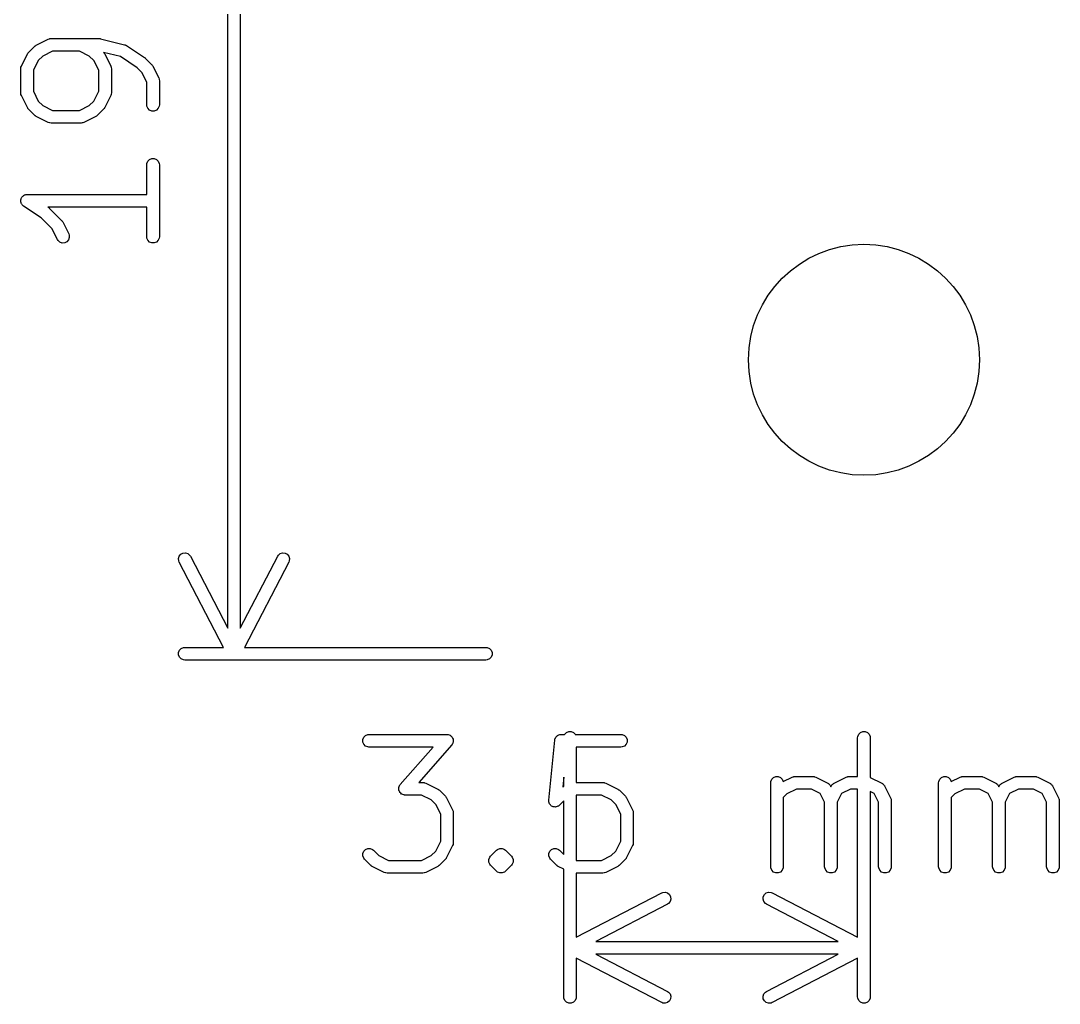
# Model space of a CAD drawing. Header units: inches. Extents: x 1.65 to 4.85, y -4.53 to -1.63.
# Drawn here: x 1.652 to 2.1388, y -4.4355 to -3.9749 of the extents above; entities that cross this region are included whole.
import ezdxf

# ---------------------------------------------------------------- set-up
doc = ezdxf.new("R2010")
doc.units = ezdxf.units.IN
doc.header["$MEASUREMENT"] = 0
doc.layers.add('BLACK', color=250, linetype='CONTINUOUS')

msp = doc.modelspace()

# ---------------------------------------------------------------- linework, layer by layer
at = {"layer": 'BLACK', "linetype": 'CONTINUOUS'}
for p, q in [((1.74902, -4.25959), (1.74902, -3.516)), ((1.75492, -3.516), (1.75492, -4.25959)), ((1.65887, -3.98664), (1.65895, -3.98658)), ((1.65895, -3.98658), (1.65902, -3.98655)), ((1.65902, -3.98655), (1.65927, -3.98639)), ((1.65927, -3.98639), (1.66489, -3.98358)), ((1.66489, -3.98358), (1.66543, -3.98337)), ((1.66543, -3.98337), (1.66554, -3.98336)), ((1.66554, -3.98336), (1.66564, -3.98332)), ((1.66564, -3.98332), (1.66621, -3.98327)), ((1.66621, -3.98327), (1.68871, -3.98327)), ((1.68871, -3.98327), (1.68881, -3.98328)), ((1.68881, -3.98328), (1.68885, -3.98327)), ((1.68885, -3.98327), (1.68907, -3.9833)), ((1.68907, -3.9833), (1.68929, -3.98332)), ((1.68929, -3.98332), (1.68933, -3.98334)), ((1.68933, -3.98334), (1.68943, -3.98336)), ((1.68943, -3.98336), (1.70068, -3.98617)), ((1.70068, -3.98617), (1.70102, -3.98629)), ((1.70102, -3.98629), (1.70109, -3.9863)), ((1.70109, -3.9863), (1.70115, -3.98634)), ((1.70115, -3.98634), (1.70122, -3.98636)), ((1.70122, -3.98636), (1.70128, -3.98641)), ((1.70128, -3.98641), (1.7016, -3.98658)), ((1.7016, -3.98658), (1.71003, -3.9922)), ((1.65232, -3.99615), (1.65514, -3.99052)), ((1.65514, -3.99052), (1.65529, -3.99028)), ((1.65529, -3.99028), (1.65532, -3.9902)), ((1.65532, -3.9902), (1.65539, -3.99012)), ((1.65539, -3.99012), (1.65545, -3.99003)), ((1.65545, -3.99003), (1.6555, -3.98998)), ((1.6555, -3.98998), (1.65569, -3.98976)), ((1.65569, -3.98976), (1.6585, -3.98694)), ((1.6585, -3.98694), (1.65873, -3.98676)), ((1.65873, -3.98676), (1.65878, -3.9867)), ((1.65878, -3.9867), (1.65887, -3.98664)), ((1.66234, -3.99146), (1.6602, -3.99359)), ((1.66691, -3.98917), (1.66234, -3.99146)), ((1.67958, -3.98917), (1.66691, -3.98917)), ((1.68415, -3.99146), (1.67958, -3.98917)), ((1.68628, -3.99359), (1.68415, -3.99146)), ((1.69875, -3.99177), (1.69083, -3.98979)), ((1.69083, -3.98979), (1.69099, -3.98998)), ((1.69099, -3.98998), (1.69104, -3.99003)), ((1.69104, -3.99003), (1.6911, -3.99012)), ((1.6911, -3.99012), (1.69117, -3.9902)), ((1.69117, -3.9902), (1.6912, -3.99028)), ((1.6912, -3.99028), (1.69135, -3.99052)), ((1.69135, -3.99052), (1.69416, -3.99615)), ((1.65212, -3.99669), (1.65232, -3.99615)), ((1.6602, -3.99359), (1.65792, -3.99817)), ((1.68857, -3.99817), (1.68628, -3.99359)), ((1.69416, -3.99615), (1.69437, -3.99669)), ((1.70652, -3.99695), (1.69875, -3.99177)), ((1.71003, -3.9922), (1.71004, -3.9922)), ((1.71004, -3.9922), (1.71004, -3.9922)), ((1.71004, -3.9922), (1.71025, -3.99238)), ((1.71025, -3.99238), (1.71048, -3.99257)), ((1.71048, -3.99257), (1.71048, -3.99257)), ((1.71048, -3.99257), (1.71048, -3.99257)), ((1.71048, -3.99257), (1.7133, -3.99538)), ((1.7133, -3.99538), (1.71348, -3.99561)), ((1.71348, -3.99561), (1.71354, -3.99566)), ((1.71354, -3.99566), (1.7136, -3.99575)), ((1.7136, -3.99575), (1.71366, -3.99583)), ((1.71366, -3.99583), (1.71369, -3.9959)), ((1.71369, -3.9959), (1.71385, -3.99615)), ((1.71385, -3.99615), (1.71666, -4.00177)), ((1.65201, -3.99747), (1.65207, -3.99689)), ((1.65201, -4.00872), (1.65201, -3.99747)), ((1.65207, -3.99689), (1.65211, -3.9968)), ((1.65211, -3.9968), (1.65212, -3.99669)), ((1.65792, -3.99817), (1.65792, -4.00802)), ((1.68857, -4.00802), (1.68857, -3.99817)), ((1.69437, -3.99669), (1.69438, -3.9968)), ((1.69438, -3.9968), (1.69442, -3.99689)), ((1.69442, -3.99689), (1.69448, -3.99747)), ((1.69448, -3.99747), (1.69448, -4.00872)), ((1.70878, -3.99922), (1.70652, -3.99695)), ((1.71107, -4.00379), (1.70878, -3.99922)), ((1.71107, -4.01434), (1.71107, -4.00379)), ((1.71666, -4.00177), (1.71687, -4.00231)), ((1.71687, -4.00231), (1.71688, -4.00242)), ((1.71688, -4.00242), (1.71692, -4.00252)), ((1.71692, -4.00252), (1.71697, -4.00309)), ((1.71697, -4.00309), (1.71697, -4.01434)), ((1.65207, -4.00929), (1.65201, -4.00872)), ((1.65211, -4.00939), (1.65207, -4.00929)), ((1.65212, -4.0095), (1.65211, -4.00939)), ((1.65232, -4.01004), (1.65212, -4.0095)), ((1.65514, -4.01566), (1.65232, -4.01004)), ((1.65792, -4.00802), (1.6602, -4.01259)), ((1.68628, -4.01259), (1.68857, -4.00802)), ((1.69416, -4.01004), (1.69135, -4.01566)), ((1.69437, -4.0095), (1.69416, -4.01004)), ((1.69438, -4.00939), (1.69437, -4.0095)), ((1.69442, -4.00929), (1.69438, -4.00939)), ((1.69448, -4.00872), (1.69442, -4.00929)), ((1.65529, -4.01591), (1.65514, -4.01566)), ((1.6602, -4.01259), (1.66234, -4.01473)), ((1.66234, -4.01473), (1.66691, -4.01701)), ((1.67958, -4.01701), (1.68415, -4.01473)), ((1.68415, -4.01473), (1.68628, -4.01259)), ((1.69135, -4.01566), (1.6912, -4.01591)), ((1.71112, -4.01492), (1.71107, -4.01434)), ((1.71157, -4.01598), (1.71112, -4.01492)), ((1.71692, -4.01492), (1.71648, -4.01598)), ((1.71697, -4.01434), (1.71692, -4.01492)), ((1.65532, -4.01598), (1.65529, -4.01591)), ((1.65539, -4.01606), (1.65532, -4.01598)), ((1.65545, -4.01615), (1.65539, -4.01606)), ((1.6555, -4.0162), (1.65545, -4.01615)), ((1.65569, -4.01643), (1.6555, -4.0162)), ((1.6585, -4.01924), (1.65569, -4.01643)), ((1.65873, -4.01943), (1.6585, -4.01924)), ((1.65878, -4.01949), (1.65873, -4.01943)), ((1.65887, -4.01954), (1.65878, -4.01949)), ((1.65895, -4.01961), (1.65887, -4.01954)), ((1.65902, -4.01964), (1.65895, -4.01961)), ((1.65927, -4.0198), (1.65902, -4.01964)), ((1.66489, -4.02261), (1.65927, -4.0198)), ((1.66691, -4.01701), (1.67958, -4.01701)), ((1.68722, -4.0198), (1.6816, -4.02261)), ((1.68747, -4.01964), (1.68722, -4.0198)), ((1.68754, -4.01961), (1.68747, -4.01964)), ((1.68762, -4.01954), (1.68754, -4.01961)), ((1.68771, -4.01949), (1.68762, -4.01954)), ((1.68776, -4.01943), (1.68771, -4.01949)), ((1.68799, -4.01924), (1.68776, -4.01943)), ((1.6908, -4.01643), (1.68799, -4.01924)), ((1.69099, -4.0162), (1.6908, -4.01643)), ((1.69104, -4.01615), (1.69099, -4.0162)), ((1.6911, -4.01606), (1.69104, -4.01615)), ((1.69117, -4.01598), (1.6911, -4.01606)), ((1.6912, -4.01591), (1.69117, -4.01598)), ((1.71238, -4.0168), (1.71157, -4.01598)), ((1.71344, -4.01724), (1.71238, -4.0168)), ((1.7146, -4.01724), (1.71344, -4.01724)), ((1.71566, -4.0168), (1.7146, -4.01724)), ((1.71648, -4.01598), (1.71566, -4.0168)), ((1.66543, -4.02281), (1.66489, -4.02261)), ((1.66554, -4.02282), (1.66543, -4.02281)), ((1.66564, -4.02286), (1.66554, -4.02282)), ((1.66621, -4.02292), (1.66564, -4.02286)), ((1.68027, -4.02292), (1.66621, -4.02292)), ((1.68085, -4.02286), (1.68027, -4.02292)), ((1.68095, -4.02282), (1.68085, -4.02286)), ((1.68105, -4.02281), (1.68095, -4.02282)), ((1.6816, -4.02261), (1.68105, -4.02281)), ((1.71157, -4.04082), (1.71238, -4.04001)), ((1.71238, -4.04001), (1.71344, -4.03957)), ((1.71344, -4.03957), (1.7146, -4.03957)), ((1.7146, -4.03957), (1.71566, -4.04001)), ((1.71566, -4.04001), (1.71648, -4.04082)), ((1.71107, -4.04246), (1.71112, -4.04189)), ((1.71107, -4.05638), (1.71107, -4.04246)), ((1.71112, -4.04189), (1.71157, -4.04082)), ((1.71648, -4.04082), (1.71692, -4.04189)), ((1.71692, -4.04189), (1.71697, -4.04246)), ((1.71697, -4.04246), (1.71697, -4.07621)), ((1.65201, -4.05934), (1.65207, -4.05905)), ((1.65207, -4.05962), (1.65201, -4.05934)), ((1.65207, -4.05876), (1.65218, -4.05849)), ((1.65207, -4.05905), (1.65207, -4.05876)), ((1.65207, -4.05991), (1.65207, -4.05962)), ((1.65218, -4.05849), (1.65224, -4.05821)), ((1.65224, -4.05821), (1.6524, -4.05797)), ((1.6524, -4.05797), (1.65251, -4.0577)), ((1.65251, -4.0577), (1.65272, -4.05749)), ((1.65272, -4.05749), (1.65288, -4.05725)), ((1.65288, -4.05725), (1.65312, -4.05709)), ((1.65312, -4.05709), (1.65333, -4.05688)), ((1.65333, -4.05688), (1.65359, -4.05677)), ((1.65359, -4.05677), (1.65383, -4.05661)), ((1.65383, -4.05661), (1.65412, -4.05655)), ((1.65412, -4.05655), (1.65439, -4.05644)), ((1.65439, -4.05644), (1.65496, -4.05638)), ((1.65496, -4.05638), (1.65496, -4.05638)), ((1.65496, -4.05638), (1.65496, -4.05638)), ((1.65496, -4.05638), (1.65497, -4.05638)), ((1.65497, -4.05638), (1.71107, -4.05638)), ((1.65218, -4.06018), (1.65207, -4.05991)), ((1.65224, -4.06047), (1.65218, -4.06018)), ((1.6524, -4.06071), (1.65224, -4.06047)), ((1.65251, -4.06098), (1.6524, -4.06071)), ((1.65272, -4.06118), (1.65251, -4.06098)), ((1.65288, -4.06143), (1.65272, -4.06118)), ((1.65332, -4.06179), (1.65288, -4.06143)), ((1.65333, -4.06179), (1.65332, -4.06179)), ((1.66152, -4.06726), (1.65333, -4.06179)), ((1.65333, -4.06179), (1.65333, -4.06179)), ((1.65333, -4.06179), (1.65333, -4.06179)), ((1.71107, -4.06229), (1.66472, -4.06229)), ((1.66472, -4.06229), (1.66504, -4.0625)), ((1.66504, -4.0625), (1.66504, -4.06251)), ((1.66504, -4.06251), (1.66504, -4.06251)), ((1.66504, -4.06251), (1.66526, -4.06268)), ((1.66526, -4.06268), (1.66549, -4.06287)), ((1.66549, -4.06287), (1.66549, -4.06287)), ((1.66549, -4.06287), (1.66549, -4.06287)), ((1.66549, -4.06287), (1.67111, -4.0685)), ((1.71107, -4.07621), (1.71107, -4.06229)), ((1.6666, -4.07233), (1.66152, -4.06726)), ((1.67111, -4.0685), (1.6713, -4.06872)), ((1.6713, -4.06872), (1.67136, -4.06877)), ((1.67136, -4.06877), (1.67141, -4.06886)), ((1.67141, -4.06886), (1.67148, -4.06894)), ((1.67148, -4.06894), (1.67151, -4.06902)), ((1.67151, -4.06902), (1.67167, -4.06926)), ((1.67167, -4.06926), (1.67448, -4.07489)), ((1.6692, -4.07753), (1.6666, -4.07233)), ((1.66951, -4.07802), (1.6692, -4.07753)), ((1.67038, -4.07877), (1.66951, -4.07802)), ((1.67147, -4.07914), (1.67038, -4.07877)), ((1.67262, -4.07906), (1.67147, -4.07914)), ((1.67365, -4.07854), (1.67262, -4.07906)), ((1.6744, -4.07767), (1.67365, -4.07854)), ((1.67477, -4.07658), (1.6744, -4.07767)), ((1.67448, -4.07489), (1.67469, -4.07543)), ((1.67469, -4.07543), (1.67477, -4.07658)), ((1.71112, -4.07679), (1.71107, -4.07621)), ((1.71157, -4.07785), (1.71112, -4.07679)), ((1.71238, -4.07866), (1.71157, -4.07785)), ((1.71344, -4.07911), (1.71238, -4.07866)), ((1.71566, -4.07866), (1.7146, -4.07911)), ((1.71648, -4.07785), (1.71566, -4.07866)), ((1.71692, -4.07679), (1.71648, -4.07785)), ((1.71697, -4.07621), (1.71692, -4.07679)), ((1.7146, -4.07911), (1.71344, -4.07911)), ((1.72629, -4.22588), (1.72703, -4.225)), ((1.72703, -4.225), (1.72805, -4.22447)), ((1.72805, -4.22447), (1.7292, -4.22437)), ((1.7292, -4.22437), (1.7303, -4.22471)), ((1.7303, -4.22471), (1.73118, -4.22545)), ((1.77275, -4.22545), (1.77364, -4.22471)), ((1.77364, -4.22471), (1.77473, -4.22437)), ((1.77473, -4.22437), (1.77588, -4.22447)), ((1.77588, -4.22447), (1.7769, -4.225)), ((1.7769, -4.225), (1.77764, -4.22588)), ((1.72595, -4.22698), (1.72629, -4.22588)), ((1.72605, -4.22813), (1.72595, -4.22698)), ((1.72626, -4.22867), (1.72605, -4.22813)), ((1.7471, -4.2687), (1.72626, -4.22867)), ((1.73118, -4.22545), (1.7315, -4.22594)), ((1.7315, -4.22594), (1.74902, -4.25959)), ((1.75492, -4.25959), (1.77244, -4.22594)), ((1.77768, -4.22867), (1.75683, -4.2687)), ((1.77244, -4.22594), (1.77275, -4.22545)), ((1.77764, -4.22588), (1.77799, -4.22698)), ((1.77789, -4.22813), (1.77768, -4.22867)), ((1.77799, -4.22698), (1.77789, -4.22813)), ((1.72724, -4.2692), (1.72831, -4.26876)), ((1.72831, -4.26876), (1.72888, -4.2687)), ((1.72888, -4.2687), (1.7471, -4.2687)), ((1.75683, -4.2687), (1.87008, -4.2687)), ((1.87008, -4.2687), (1.87065, -4.26876)), ((1.87065, -4.26876), (1.87172, -4.2692)), ((1.72599, -4.27108), (1.72643, -4.27001)), ((1.72599, -4.27223), (1.72599, -4.27108)), ((1.72643, -4.27329), (1.72599, -4.27223)), ((1.72643, -4.27001), (1.72724, -4.2692)), ((1.72724, -4.27411), (1.72643, -4.27329)), ((1.87172, -4.2692), (1.87253, -4.27001)), ((1.87253, -4.27329), (1.87172, -4.27411)), ((1.87253, -4.27001), (1.87297, -4.27108)), ((1.87297, -4.27223), (1.87253, -4.27329)), ((1.87297, -4.27108), (1.87297, -4.27223)), ((1.72831, -4.27455), (1.72724, -4.27411)), ((1.72888, -4.27461), (1.72831, -4.27455)), ((1.87008, -4.27461), (1.72888, -4.27461)), ((1.87065, -4.27455), (1.87008, -4.27461)), ((1.87172, -4.27411), (1.87065, -4.27455)), ((1.81235, -4.31187), (1.81279, -4.31081)), ((1.81235, -4.31302), (1.81235, -4.31187)), ((1.81279, -4.31081), (1.8136, -4.30999)), ((1.8136, -4.30999), (1.81467, -4.30955)), ((1.81467, -4.30955), (1.81524, -4.30949)), ((1.81524, -4.30949), (1.8518, -4.30949)), ((1.8518, -4.30949), (1.8521, -4.30952)), ((1.8521, -4.30952), (1.85218, -4.30952)), ((1.85218, -4.30952), (1.85224, -4.30954)), ((1.85224, -4.30954), (1.85238, -4.30955)), ((1.85238, -4.30955), (1.85282, -4.30973)), ((1.85282, -4.30973), (1.85327, -4.30989)), ((1.85327, -4.30989), (1.85335, -4.30995)), ((1.85335, -4.30995), (1.85344, -4.30999)), ((1.85344, -4.30999), (1.85378, -4.31033)), ((1.85378, -4.31033), (1.85414, -4.31065)), ((1.85414, -4.31065), (1.85418, -4.31074)), ((1.85418, -4.31074), (1.85425, -4.31081)), ((1.85425, -4.31081), (1.85444, -4.31125)), ((1.85444, -4.31125), (1.85465, -4.31168)), ((1.85465, -4.31168), (1.85466, -4.31178)), ((1.85466, -4.31178), (1.8547, -4.31187)), ((1.8547, -4.31187), (1.8547, -4.31235)), ((1.8547, -4.31235), (1.85473, -4.31283)), ((1.89948, -4.34027), (1.90229, -4.31215)), ((1.90229, -4.31215), (1.90233, -4.31194)), ((1.90233, -4.31187), (1.90236, -4.3118)), ((1.90233, -4.31194), (1.90233, -4.31187)), ((1.90236, -4.3118), (1.90241, -4.31158)), ((1.90241, -4.31158), (1.90261, -4.3112)), ((1.90261, -4.3112), (1.90278, -4.31081)), ((1.90278, -4.31081), (1.90288, -4.3107)), ((1.90288, -4.3107), (1.90295, -4.31057)), ((1.90295, -4.31057), (1.90328, -4.3103)), ((1.90328, -4.3103), (1.90359, -4.30999)), ((1.90359, -4.30999), (1.90373, -4.30993)), ((1.90373, -4.30993), (1.90384, -4.30984)), ((1.90384, -4.30984), (1.90426, -4.30972)), ((1.90426, -4.30972), (1.90465, -4.30955)), ((1.90465, -4.30955), (1.90488, -4.30953)), ((1.90488, -4.30953), (1.90495, -4.30951)), ((1.90495, -4.30951), (1.90502, -4.30951)), ((1.90502, -4.30951), (1.90523, -4.30949)), ((1.90523, -4.30949), (1.90695, -4.30949)), ((1.90695, -4.30949), (1.90699, -4.30938)), ((1.90699, -4.30938), (1.90781, -4.30857)), ((1.90781, -4.30857), (1.90887, -4.30813)), ((1.90887, -4.30813), (1.91002, -4.30813)), ((1.91002, -4.30813), (1.91109, -4.30857)), ((1.91109, -4.30857), (1.9119, -4.30938)), ((1.9119, -4.30938), (1.91195, -4.30949)), ((1.91195, -4.30949), (1.93335, -4.30949)), ((1.93335, -4.30949), (1.93393, -4.30955)), ((1.93393, -4.30955), (1.93499, -4.30999)), ((1.93499, -4.30999), (1.93581, -4.31081)), ((1.93581, -4.31081), (1.93625, -4.31187)), ((1.93625, -4.31187), (1.93625, -4.31302)), ((2.04429, -4.31102), (2.04435, -4.31045)), ((2.04429, -4.32918), (2.04429, -4.31102)), ((2.04435, -4.31045), (2.04479, -4.30938)), ((2.04479, -4.30938), (2.0456, -4.30857)), ((2.0456, -4.30857), (2.04667, -4.30813)), ((2.04667, -4.30813), (2.04782, -4.30813)), ((2.04782, -4.30813), (2.04888, -4.30857)), ((2.04888, -4.30857), (2.0497, -4.30938)), ((2.0497, -4.30938), (2.05014, -4.31045)), ((2.05014, -4.31045), (2.0502, -4.31102)), ((2.0502, -4.31102), (2.0502, -4.3296)), ((1.81279, -4.31409), (1.81235, -4.31302)), ((1.8136, -4.3149), (1.81279, -4.31409)), ((1.81467, -4.31534), (1.8136, -4.3149)), ((1.81524, -4.3154), (1.81467, -4.31534)), ((1.84529, -4.3154), (1.81524, -4.3154)), ((1.82989, -4.333), (1.84529, -4.3154)), ((1.85402, -4.31439), (1.83862, -4.33199)), ((1.8542, -4.31414), (1.85402, -4.31439)), ((1.85425, -4.31409), (1.8542, -4.31414)), ((1.85428, -4.31403), (1.85425, -4.31409)), ((1.85436, -4.31392), (1.85428, -4.31403)), ((1.85451, -4.31347), (1.85436, -4.31392)), ((1.8547, -4.31302), (1.85451, -4.31347)), ((1.85473, -4.31283), (1.8547, -4.31292)), ((1.8547, -4.31292), (1.8547, -4.31302)), ((1.93335, -4.3154), (1.9124, -4.3154)), ((1.9124, -4.3154), (1.9124, -4.33199)), ((1.93393, -4.31534), (1.93335, -4.3154)), ((1.93499, -4.3149), (1.93393, -4.31534)), ((1.93581, -4.31409), (1.93499, -4.3149)), ((1.93625, -4.31302), (1.93581, -4.31409)), ((1.83862, -4.33199), (1.84055, -4.33199)), ((1.84055, -4.33199), (1.84113, -4.33205)), ((1.84113, -4.33205), (1.84123, -4.33209)), ((1.84123, -4.33209), (1.84133, -4.3321)), ((1.84133, -4.3321), (1.84187, -4.3323)), ((1.9065, -4.32947), (1.90604, -4.33405)), ((1.9065, -4.33382), (1.9065, -4.32947)), ((1.9124, -4.33199), (1.92492, -4.33199)), ((1.92492, -4.33199), (1.92549, -4.33205)), ((1.92549, -4.33205), (1.92559, -4.33209)), ((1.92559, -4.33209), (1.9257, -4.3321)), ((1.9257, -4.3321), (1.92624, -4.3323)), ((2.00352, -4.33213), (2.00357, -4.33155)), ((2.00352, -4.3715), (2.00352, -4.33213)), ((2.00357, -4.33155), (2.00401, -4.33049)), ((2.00401, -4.33049), (2.00483, -4.32968)), ((2.00483, -4.32968), (2.00589, -4.32923)), ((2.00589, -4.32923), (2.00704, -4.32923)), ((2.00704, -4.32923), (2.00811, -4.32968)), ((2.00811, -4.32968), (2.00892, -4.33049)), ((2.00892, -4.33049), (2.00936, -4.33155)), ((2.00936, -4.33155), (2.00937, -4.3316)), ((2.00937, -4.3316), (2.01358, -4.32949)), ((2.01358, -4.32949), (2.01412, -4.32928)), ((2.01412, -4.32928), (2.01423, -4.32928)), ((2.01423, -4.32928), (2.01433, -4.32923)), ((2.01433, -4.32923), (2.0149, -4.32918)), ((2.0149, -4.32918), (2.02334, -4.32918)), ((2.02334, -4.32918), (2.02392, -4.32923)), ((2.02392, -4.32923), (2.02401, -4.32928)), ((2.02401, -4.32928), (2.02412, -4.32928)), ((2.02412, -4.32928), (2.02466, -4.32949)), ((2.02466, -4.32949), (2.03029, -4.3323)), ((2.03327, -4.3323), (2.03889, -4.32949)), ((2.03889, -4.32949), (2.03943, -4.32928)), ((2.03943, -4.32928), (2.03954, -4.32928)), ((2.03954, -4.32928), (2.03964, -4.32923)), ((2.03964, -4.32923), (2.04021, -4.32918)), ((2.04021, -4.32918), (2.04429, -4.32918)), ((2.0502, -4.3296), (2.05559, -4.3323)), ((2.08226, -4.33213), (2.08231, -4.33155)), ((2.08226, -4.3715), (2.08226, -4.33213)), ((2.08231, -4.33155), (2.08275, -4.33049)), ((2.08275, -4.33049), (2.08357, -4.32968)), ((2.08357, -4.32968), (2.08463, -4.32923)), ((2.08463, -4.32923), (2.08578, -4.32923)), ((2.08578, -4.32923), (2.08685, -4.32968)), ((2.08685, -4.32968), (2.08766, -4.33049)), ((2.08766, -4.33049), (2.0881, -4.33155)), ((2.0881, -4.33155), (2.08811, -4.3316)), ((2.08811, -4.3316), (2.09232, -4.32949)), ((2.09232, -4.32949), (2.09286, -4.32928)), ((2.09286, -4.32928), (2.09297, -4.32928)), ((2.09297, -4.32928), (2.09307, -4.32923)), ((2.09307, -4.32923), (2.09364, -4.32918)), ((2.09364, -4.32918), (2.10208, -4.32918)), ((2.10208, -4.32918), (2.10266, -4.32923)), ((2.10266, -4.32923), (2.10276, -4.32928)), ((2.10276, -4.32928), (2.10286, -4.32928)), ((2.10286, -4.32928), (2.1034, -4.32949)), ((2.1034, -4.32949), (2.10903, -4.3323)), ((2.11201, -4.3323), (2.11763, -4.32949)), ((2.11763, -4.32949), (2.11817, -4.32928)), ((2.11817, -4.32928), (2.11828, -4.32928)), ((2.11828, -4.32928), (2.11838, -4.32923)), ((2.11838, -4.32923), (2.11895, -4.32918)), ((2.11895, -4.32918), (2.12739, -4.32918)), ((2.12739, -4.32918), (2.12797, -4.32923)), ((2.12797, -4.32923), (2.12806, -4.32928)), ((2.12806, -4.32928), (2.12817, -4.32928)), ((2.12817, -4.32928), (2.12871, -4.32949)), ((2.12871, -4.32949), (2.13434, -4.3323)), ((1.82919, -4.33456), (1.82922, -4.33447)), ((1.82922, -4.33504), (1.82919, -4.33456)), ((1.82922, -4.33437), (1.8294, -4.33392)), ((1.82922, -4.33447), (1.82922, -4.33437)), ((1.82922, -4.33552), (1.82922, -4.33504)), ((1.82926, -4.33561), (1.82922, -4.33552)), ((1.82926, -4.33571), (1.82926, -4.33561)), ((1.82948, -4.33614), (1.82926, -4.33571)), ((1.8294, -4.33392), (1.82956, -4.33347)), ((1.82966, -4.33658), (1.82948, -4.33614)), ((1.82956, -4.33347), (1.82964, -4.33335)), ((1.82964, -4.33335), (1.82966, -4.3333)), ((1.82966, -4.3333), (1.82971, -4.33325)), ((1.82973, -4.33665), (1.82966, -4.33658)), ((1.82971, -4.33325), (1.82989, -4.333)), ((1.82977, -4.33674), (1.82973, -4.33665)), ((1.83014, -4.33706), (1.82977, -4.33674)), ((1.83047, -4.3374), (1.83014, -4.33706)), ((1.84187, -4.3323), (1.8475, -4.33511)), ((1.8475, -4.33511), (1.84774, -4.33527)), ((1.84774, -4.33527), (1.84782, -4.3353)), ((1.84782, -4.3353), (1.8479, -4.33537)), ((1.8479, -4.33537), (1.84799, -4.33542)), ((1.84799, -4.33542), (1.84804, -4.33548)), ((1.84804, -4.33548), (1.84826, -4.33567)), ((1.84826, -4.33567), (1.85108, -4.33848)), ((1.90604, -4.33405), (1.9065, -4.33382)), ((1.92624, -4.3323), (1.93186, -4.33511)), ((1.93186, -4.33511), (1.93211, -4.33527)), ((1.93211, -4.33527), (1.93218, -4.3353)), ((1.93218, -4.3353), (1.93226, -4.33537)), ((1.93226, -4.33537), (1.93235, -4.33542)), ((1.93235, -4.33542), (1.9324, -4.33548)), ((1.9324, -4.33548), (1.93263, -4.33567)), ((1.93263, -4.33567), (1.93544, -4.33848)), ((2.0156, -4.33508), (2.01103, -4.33737)), ((2.02264, -4.33508), (2.0156, -4.33508)), ((2.02676, -4.33714), (2.02264, -4.33508)), ((2.03029, -4.3323), (2.03038, -4.33236)), ((2.03038, -4.33236), (2.03043, -4.33238)), ((2.03043, -4.33238), (2.03048, -4.33243)), ((2.03048, -4.33243), (2.03078, -4.33261)), ((2.03078, -4.33261), (2.03102, -4.33289)), ((2.03102, -4.33289), (2.0313, -4.33313)), ((2.0313, -4.33313), (2.03148, -4.33342)), ((2.03148, -4.33342), (2.03153, -4.33348)), ((2.03153, -4.33348), (2.03155, -4.33353)), ((2.03155, -4.33353), (2.03161, -4.33362)), ((2.03161, -4.33362), (2.03178, -4.33396)), ((2.03178, -4.33396), (2.03195, -4.33362)), ((2.03195, -4.33362), (2.03201, -4.33353)), ((2.03201, -4.33353), (2.03202, -4.33348)), ((2.03202, -4.33348), (2.03207, -4.33342)), ((2.03207, -4.33342), (2.03226, -4.33313)), ((2.03226, -4.33313), (2.03254, -4.33289)), ((2.03254, -4.33289), (2.03278, -4.33261)), ((2.03278, -4.33261), (2.03307, -4.33243)), ((2.03307, -4.33243), (2.03313, -4.33238)), ((2.03313, -4.33238), (2.03317, -4.33236)), ((2.03317, -4.33236), (2.03327, -4.3323)), ((2.04091, -4.33508), (2.03679, -4.33714)), ((2.04429, -4.33508), (2.04091, -4.33508)), ((2.04429, -4.40458), (2.04429, -4.33508)), ((2.05207, -4.33714), (2.0502, -4.33621)), ((2.0502, -4.33621), (2.0502, -4.43254)), ((2.05559, -4.3323), (2.05569, -4.33236)), ((2.05569, -4.33236), (2.05574, -4.33238)), ((2.05574, -4.33238), (2.05579, -4.33243)), ((2.05579, -4.33243), (2.05608, -4.33261)), ((2.05608, -4.33261), (2.05633, -4.33289)), ((2.05633, -4.33289), (2.05661, -4.33313)), ((2.05661, -4.33313), (2.05679, -4.33342)), ((2.05679, -4.33342), (2.05684, -4.33348)), ((2.05684, -4.33348), (2.05685, -4.33353)), ((2.05685, -4.33353), (2.05692, -4.33362)), ((2.05692, -4.33362), (2.05973, -4.33925)), ((2.09434, -4.33508), (2.08977, -4.33737)), ((2.10138, -4.33508), (2.09434, -4.33508)), ((2.1055, -4.33714), (2.10138, -4.33508)), ((2.10903, -4.3323), (2.10912, -4.33236)), ((2.10912, -4.33236), (2.10917, -4.33238)), ((2.10917, -4.33238), (2.10922, -4.33243)), ((2.10922, -4.33243), (2.10952, -4.33261)), ((2.10952, -4.33261), (2.10976, -4.33289)), ((2.10976, -4.33289), (2.11004, -4.33313)), ((2.11004, -4.33313), (2.11022, -4.33342)), ((2.11022, -4.33342), (2.11027, -4.33348)), ((2.11027, -4.33348), (2.11029, -4.33353)), ((2.11029, -4.33353), (2.11035, -4.33362)), ((2.11035, -4.33362), (2.11052, -4.33396)), ((2.11052, -4.33396), (2.11069, -4.33362)), ((2.11069, -4.33362), (2.11075, -4.33353)), ((2.11075, -4.33353), (2.11076, -4.33348)), ((2.11076, -4.33348), (2.11081, -4.33342)), ((2.11081, -4.33342), (2.111, -4.33313)), ((2.111, -4.33313), (2.11128, -4.33289)), ((2.11128, -4.33289), (2.11152, -4.33261)), ((2.11152, -4.33261), (2.11181, -4.33243)), ((2.11181, -4.33243), (2.11187, -4.33238)), ((2.11187, -4.33238), (2.11191, -4.33236)), ((2.11191, -4.33236), (2.11201, -4.3323)), ((2.11965, -4.33508), (2.11553, -4.33714)), ((2.12669, -4.33508), (2.11965, -4.33508)), ((2.13081, -4.33714), (2.12669, -4.33508)), ((2.13434, -4.3323), (2.13443, -4.33236)), ((2.13443, -4.33236), (2.13448, -4.33238)), ((2.13448, -4.33238), (2.13453, -4.33243)), ((2.13453, -4.33243), (2.13482, -4.33261)), ((2.13482, -4.33261), (2.13507, -4.33289)), ((2.13507, -4.33289), (2.13535, -4.33313)), ((2.13535, -4.33313), (2.13553, -4.33342)), ((2.13553, -4.33342), (2.13558, -4.33348)), ((2.13558, -4.33348), (2.13559, -4.33353)), ((2.13559, -4.33353), (2.13566, -4.33362)), ((2.13566, -4.33362), (2.13847, -4.33925)), ((1.83057, -4.33744), (1.83047, -4.3374)), ((1.83064, -4.3375), (1.83057, -4.33744)), ((1.8311, -4.33766), (1.83064, -4.3375)), ((1.83154, -4.33784), (1.8311, -4.33766)), ((1.83168, -4.33785), (1.83154, -4.33784)), ((1.83173, -4.33787), (1.83168, -4.33785)), ((1.83181, -4.33787), (1.83173, -4.33787)), ((1.83211, -4.3379), (1.83181, -4.33787)), ((1.83985, -4.3379), (1.83211, -4.3379)), ((1.84443, -4.34018), (1.83985, -4.3379)), ((1.84656, -4.34232), (1.84443, -4.34018)), ((1.85108, -4.33848), (1.85126, -4.33871)), ((1.85126, -4.33871), (1.85132, -4.33876)), ((1.85132, -4.33876), (1.85138, -4.33885)), ((1.85138, -4.33885), (1.85144, -4.33893)), ((1.85144, -4.33893), (1.85147, -4.339)), ((1.85147, -4.339), (1.85163, -4.33925)), ((1.85163, -4.33925), (1.85444, -4.34487)), ((1.89948, -4.34085), (1.89948, -4.34027)), ((1.89952, -4.34099), (1.89948, -4.34085)), ((1.89952, -4.34114), (1.89952, -4.34099)), ((1.89969, -4.34154), (1.89952, -4.34114)), ((1.89981, -4.34196), (1.89969, -4.34154)), ((1.89991, -4.34207), (1.89981, -4.34196)), ((1.9065, -4.34067), (1.90451, -4.34266)), ((1.9065, -4.36578), (1.9065, -4.34067)), ((1.92422, -4.3379), (1.9124, -4.3379)), ((1.9124, -4.3379), (1.9124, -4.36855)), ((1.92879, -4.34018), (1.92422, -4.3379)), ((1.93093, -4.34232), (1.92879, -4.34018)), ((1.93544, -4.33848), (1.93563, -4.33871)), ((1.93563, -4.33871), (1.93568, -4.33876)), ((1.93568, -4.33876), (1.93574, -4.33885)), ((1.93574, -4.33885), (1.93581, -4.33893)), ((1.93581, -4.33893), (1.93584, -4.339)), ((1.93584, -4.339), (1.93599, -4.33925)), ((1.93599, -4.33925), (1.93881, -4.34487)), ((2.01103, -4.33737), (2.00942, -4.33898)), ((2.00942, -4.33898), (2.00942, -4.3715)), ((2.02882, -4.34126), (2.02676, -4.33714)), ((2.02882, -4.3715), (2.02882, -4.34126)), ((2.03679, -4.33714), (2.03473, -4.34126)), ((2.03473, -4.34126), (2.03473, -4.3715)), ((2.05413, -4.34126), (2.05207, -4.33714)), ((2.05413, -4.3715), (2.05413, -4.34126)), ((2.05973, -4.33925), (2.05993, -4.33979)), ((2.05993, -4.33979), (2.05994, -4.33989)), ((2.05994, -4.33989), (2.05998, -4.33999)), ((2.05998, -4.33999), (2.06004, -4.34057)), ((2.06004, -4.34057), (2.06004, -4.3715)), ((2.08977, -4.33737), (2.08816, -4.33898)), ((2.08816, -4.33898), (2.08816, -4.3715)), ((2.10756, -4.34126), (2.1055, -4.33714)), ((2.10756, -4.3715), (2.10756, -4.34126)), ((2.11553, -4.33714), (2.11347, -4.34126)), ((2.11347, -4.34126), (2.11347, -4.3715)), ((2.13287, -4.34126), (2.13081, -4.33714)), ((2.13287, -4.3715), (2.13287, -4.34126)), ((2.13847, -4.33925), (2.13867, -4.33979)), ((2.13867, -4.33979), (2.13868, -4.33989)), ((2.13868, -4.33989), (2.13872, -4.33999)), ((2.13872, -4.33999), (2.13878, -4.34057)), ((2.13878, -4.34057), (2.13878, -4.3715)), ((1.84885, -4.34689), (1.84656, -4.34232)), ((1.85444, -4.34487), (1.85465, -4.34541)), ((1.85465, -4.34541), (1.85466, -4.34552)), ((1.85466, -4.34552), (1.8547, -4.34562)), ((1.8547, -4.34562), (1.85475, -4.34619)), ((1.85475, -4.34619), (1.85475, -4.36025)), ((1.89996, -4.34221), (1.89991, -4.34207)), ((1.90027, -4.34251), (1.89996, -4.34221)), ((1.90054, -4.34285), (1.90027, -4.34251)), ((1.90067, -4.34292), (1.90054, -4.34285)), ((1.90078, -4.34302), (1.90067, -4.34292)), ((1.90118, -4.34319), (1.90078, -4.34302)), ((1.90156, -4.34339), (1.90118, -4.34319)), ((1.90171, -4.34341), (1.90156, -4.34339)), ((1.90184, -4.34346), (1.90171, -4.34341)), ((1.90227, -4.34346), (1.90184, -4.34346)), ((1.9027, -4.34351), (1.90227, -4.34346)), ((1.90285, -4.34346), (1.9027, -4.34351)), ((1.90299, -4.34346), (1.90285, -4.34346)), ((1.90339, -4.3433), (1.90299, -4.34346)), ((1.90381, -4.34317), (1.90339, -4.3433)), ((1.90392, -4.34308), (1.90381, -4.34317)), ((1.90406, -4.34302), (1.90392, -4.34308)), ((1.90451, -4.34266), (1.90406, -4.34302)), ((1.93321, -4.34689), (1.93093, -4.34232)), ((1.93881, -4.34487), (1.93901, -4.34541)), ((1.93901, -4.34541), (1.93902, -4.34552)), ((1.93902, -4.34552), (1.93906, -4.34562)), ((1.93906, -4.34562), (1.93912, -4.34619)), ((1.93912, -4.34619), (1.93912, -4.36025)), ((1.84885, -4.35956), (1.84885, -4.34689)), ((1.93321, -4.35956), (1.93321, -4.34689)), ((1.84656, -4.36413), (1.84885, -4.35956)), ((1.85465, -4.36103), (1.85444, -4.36157)), ((1.85466, -4.36093), (1.85465, -4.36103)), ((1.8547, -4.36083), (1.85466, -4.36093)), ((1.85475, -4.36025), (1.8547, -4.36083)), ((1.93093, -4.36413), (1.93321, -4.35956)), ((1.93901, -4.36103), (1.93881, -4.36157)), ((1.93902, -4.36093), (1.93901, -4.36103)), ((1.93906, -4.36083), (1.93902, -4.36093)), ((1.93912, -4.36025), (1.93906, -4.36083)), ((1.81235, -4.3653), (1.81279, -4.36424)), ((1.81235, -4.36645), (1.81235, -4.3653)), ((1.81279, -4.36424), (1.8136, -4.36342)), ((1.8136, -4.36342), (1.81467, -4.36298)), ((1.81467, -4.36298), (1.81582, -4.36298)), ((1.81582, -4.36298), (1.81688, -4.36342)), ((1.81688, -4.36342), (1.81733, -4.36379)), ((1.81733, -4.36379), (1.8198, -4.36626)), ((1.8198, -4.36626), (1.82438, -4.36855)), ((1.83985, -4.36855), (1.84443, -4.36626)), ((1.84443, -4.36626), (1.84656, -4.36413)), ((1.85444, -4.36157), (1.85163, -4.3672)), ((1.87221, -4.3666), (1.87502, -4.36379)), ((1.87502, -4.36379), (1.87547, -4.36342)), ((1.87547, -4.36342), (1.87653, -4.36298)), ((1.87653, -4.36298), (1.87769, -4.36298)), ((1.87769, -4.36298), (1.87769, -4.36298)), ((1.87769, -4.36298), (1.87809, -4.36315)), ((1.87809, -4.36315), (1.87875, -4.36342)), ((1.87875, -4.36342), (1.87875, -4.36342)), ((1.87875, -4.36342), (1.8792, -4.36379)), ((1.8792, -4.36379), (1.88201, -4.3666)), ((1.89952, -4.3653), (1.89996, -4.36424)), ((1.89952, -4.36645), (1.89952, -4.3653)), ((1.89996, -4.36424), (1.90078, -4.36342)), ((1.90078, -4.36342), (1.90184, -4.36298)), ((1.90184, -4.36298), (1.90299, -4.36298)), ((1.90299, -4.36298), (1.90406, -4.36342)), ((1.90406, -4.36342), (1.90451, -4.36379)), ((1.90451, -4.36379), (1.9065, -4.36578)), ((1.92422, -4.36855), (1.92879, -4.36626)), ((1.92879, -4.36626), (1.93093, -4.36413)), ((1.93881, -4.36157), (1.93599, -4.3672)), ((1.81279, -4.36752), (1.81235, -4.36645)), ((1.81315, -4.36796), (1.81279, -4.36752)), ((1.81597, -4.37078), (1.81315, -4.36796)), ((1.81619, -4.37096), (1.81597, -4.37078)), ((1.81624, -4.37102), (1.81619, -4.37096)), ((1.81633, -4.37108), (1.81624, -4.37102)), ((1.81641, -4.37114), (1.81633, -4.37108)), ((1.81649, -4.37117), (1.81641, -4.37114)), ((1.82438, -4.36855), (1.83985, -4.36855)), ((1.84782, -4.37114), (1.84774, -4.37117)), ((1.8479, -4.37108), (1.84782, -4.37114)), ((1.84799, -4.37102), (1.8479, -4.37108)), ((1.84804, -4.37096), (1.84799, -4.37102)), ((1.84826, -4.37078), (1.84804, -4.37096)), ((1.85108, -4.36796), (1.84826, -4.37078)), ((1.85126, -4.36774), (1.85108, -4.36796)), ((1.85132, -4.36769), (1.85126, -4.36774)), ((1.85138, -4.3676), (1.85132, -4.36769)), ((1.85144, -4.36752), (1.85138, -4.3676)), ((1.85147, -4.36745), (1.85144, -4.36752)), ((1.85163, -4.3672), (1.85147, -4.36745)), ((1.8714, -4.36811), (1.87184, -4.36705)), ((1.8714, -4.36927), (1.8714, -4.36811)), ((1.87172, -4.37004), (1.8714, -4.36927)), ((1.87184, -4.37033), (1.87172, -4.37004)), ((1.87184, -4.36705), (1.87221, -4.3666)), ((1.87221, -4.37078), (1.87184, -4.37033)), ((1.87502, -4.37359), (1.87221, -4.37078)), ((1.88201, -4.37078), (1.8792, -4.37359)), ((1.88201, -4.3666), (1.88238, -4.36705)), ((1.88238, -4.37033), (1.88201, -4.37078)), ((1.88238, -4.36705), (1.88282, -4.36811)), ((1.88282, -4.36927), (1.88238, -4.37033)), ((1.88238, -4.37033), (1.88238, -4.37033)), ((1.88282, -4.36811), (1.88282, -4.36927)), ((1.89996, -4.36752), (1.89952, -4.36645)), ((1.90033, -4.36796), (1.89996, -4.36752)), ((1.90314, -4.37078), (1.90033, -4.36796)), ((1.90337, -4.37096), (1.90314, -4.37078)), ((1.90342, -4.37102), (1.90337, -4.37096)), ((1.90351, -4.37108), (1.90342, -4.37102)), ((1.90359, -4.37114), (1.90351, -4.37108)), ((1.90366, -4.37117), (1.90359, -4.37114)), ((1.9124, -4.36855), (1.92422, -4.36855)), ((1.93218, -4.37114), (1.93211, -4.37117)), ((1.93226, -4.37108), (1.93218, -4.37114)), ((1.93235, -4.37102), (1.93226, -4.37108)), ((1.9324, -4.37096), (1.93235, -4.37102)), ((1.93263, -4.37078), (1.9324, -4.37096)), ((1.93544, -4.36796), (1.93263, -4.37078)), ((1.93563, -4.36774), (1.93544, -4.36796)), ((1.93568, -4.36769), (1.93563, -4.36774)), ((1.93574, -4.3676), (1.93568, -4.36769)), ((1.93581, -4.36752), (1.93574, -4.3676)), ((1.93584, -4.36745), (1.93581, -4.36752)), ((1.93599, -4.3672), (1.93584, -4.36745)), ((1.81673, -4.37133), (1.81649, -4.37117)), ((1.82236, -4.37414), (1.81673, -4.37133)), ((1.8229, -4.37435), (1.82236, -4.37414)), ((1.823, -4.37436), (1.8229, -4.37435)), ((1.8231, -4.3744), (1.823, -4.37436)), ((1.82368, -4.37445), (1.8231, -4.3744)), ((1.84055, -4.37445), (1.82368, -4.37445)), ((1.84113, -4.3744), (1.84055, -4.37445)), ((1.84123, -4.37436), (1.84113, -4.3744)), ((1.84133, -4.37435), (1.84123, -4.37436)), ((1.84187, -4.37414), (1.84133, -4.37435)), ((1.8475, -4.37133), (1.84187, -4.37414)), ((1.84774, -4.37117), (1.8475, -4.37133)), ((1.87547, -4.37396), (1.87502, -4.37359)), ((1.87653, -4.3744), (1.87547, -4.37396)), ((1.87769, -4.3744), (1.87653, -4.3744)), ((1.87813, -4.37421), (1.87769, -4.3744)), ((1.87875, -4.37396), (1.87813, -4.37421)), ((1.8792, -4.37359), (1.87875, -4.37396)), ((1.90391, -4.37133), (1.90366, -4.37117)), ((1.9065, -4.37262), (1.90391, -4.37133)), ((1.9065, -4.43254), (1.9065, -4.37262)), ((1.92492, -4.37445), (1.9124, -4.37445)), ((1.9124, -4.37445), (1.9124, -4.40458)), ((1.92549, -4.3744), (1.92492, -4.37445)), ((1.92559, -4.37436), (1.92549, -4.3744)), ((1.9257, -4.37435), (1.92559, -4.37436)), ((1.92624, -4.37414), (1.9257, -4.37435)), ((1.93186, -4.37133), (1.92624, -4.37414)), ((1.93211, -4.37117), (1.93186, -4.37133)), ((2.00357, -4.37208), (2.00352, -4.3715)), ((2.00401, -4.37314), (2.00357, -4.37208)), ((2.00483, -4.37396), (2.00401, -4.37314)), ((2.00589, -4.3744), (2.00483, -4.37396)), ((2.00704, -4.3744), (2.00589, -4.3744)), ((2.00811, -4.37396), (2.00704, -4.3744)), ((2.00892, -4.37314), (2.00811, -4.37396)), ((2.00936, -4.37208), (2.00892, -4.37314)), ((2.00942, -4.3715), (2.00936, -4.37208)), ((2.02888, -4.37208), (2.02882, -4.3715)), ((2.02932, -4.37314), (2.02888, -4.37208)), ((2.03014, -4.37396), (2.02932, -4.37314)), ((2.0312, -4.3744), (2.03014, -4.37396)), ((2.03235, -4.3744), (2.0312, -4.3744)), ((2.03342, -4.37396), (2.03235, -4.3744)), ((2.03423, -4.37314), (2.03342, -4.37396)), ((2.03467, -4.37208), (2.03423, -4.37314)), ((2.03473, -4.3715), (2.03467, -4.37208)), ((2.05419, -4.37208), (2.05413, -4.3715)), ((2.05463, -4.37314), (2.05419, -4.37208)), ((2.05545, -4.37396), (2.05463, -4.37314)), ((2.05651, -4.3744), (2.05545, -4.37396)), ((2.05766, -4.3744), (2.05651, -4.3744)), ((2.05873, -4.37396), (2.05766, -4.3744)), ((2.05954, -4.37314), (2.05873, -4.37396)), ((2.05998, -4.37208), (2.05954, -4.37314)), ((2.06004, -4.3715), (2.05998, -4.37208)), ((2.08231, -4.37208), (2.08226, -4.3715)), ((2.08275, -4.37314), (2.08231, -4.37208)), ((2.08357, -4.37396), (2.08275, -4.37314)), ((2.08463, -4.3744), (2.08357, -4.37396)), ((2.08578, -4.3744), (2.08463, -4.3744)), ((2.08685, -4.37396), (2.08578, -4.3744)), ((2.08766, -4.37314), (2.08685, -4.37396)), ((2.0881, -4.37208), (2.08766, -4.37314)), ((2.08816, -4.3715), (2.0881, -4.37208)), ((2.10762, -4.37208), (2.10756, -4.3715)), ((2.10806, -4.37314), (2.10762, -4.37208)), ((2.10888, -4.37396), (2.10806, -4.37314)), ((2.10994, -4.3744), (2.10888, -4.37396)), ((2.11109, -4.3744), (2.10994, -4.3744)), ((2.11216, -4.37396), (2.11109, -4.3744)), ((2.11297, -4.37314), (2.11216, -4.37396)), ((2.11341, -4.37208), (2.11297, -4.37314)), ((2.11347, -4.3715), (2.11341, -4.37208)), ((2.13293, -4.37208), (2.13287, -4.3715)), ((2.13337, -4.37314), (2.13293, -4.37208)), ((2.13419, -4.37396), (2.13337, -4.37314)), ((2.13525, -4.3744), (2.13419, -4.37396)), ((2.1364, -4.3744), (2.13525, -4.3744)), ((2.13747, -4.37396), (2.1364, -4.3744)), ((2.13828, -4.37314), (2.13747, -4.37396)), ((2.13872, -4.37208), (2.13828, -4.37314)), ((2.13878, -4.3715), (2.13872, -4.37208)), ((1.9124, -4.40458), (1.95244, -4.38374)), ((1.95244, -4.38374), (1.95297, -4.38353)), ((1.95297, -4.38353), (1.95412, -4.38343)), ((1.95412, -4.38343), (1.95522, -4.38377)), ((1.95522, -4.38377), (1.9561, -4.38451)), ((1.9561, -4.38451), (1.95663, -4.38554)), ((1.95663, -4.38554), (1.95673, -4.38668)), ((1.99996, -4.38668), (2.00006, -4.38554)), ((2.00006, -4.38554), (2.00059, -4.38451)), ((2.00059, -4.38451), (2.00147, -4.38377)), ((2.00147, -4.38377), (2.00257, -4.38343)), ((2.00257, -4.38343), (2.00372, -4.38353)), ((2.00372, -4.38353), (2.00426, -4.38374)), ((2.00426, -4.38374), (2.04429, -4.40458)), ((1.95516, -4.38898), (1.92152, -4.4065)), ((1.95565, -4.38866), (1.95516, -4.38898)), ((1.95639, -4.38778), (1.95565, -4.38866)), ((1.95673, -4.38668), (1.95639, -4.38778)), ((2.0003, -4.38778), (1.99996, -4.38668)), ((2.00105, -4.38866), (2.0003, -4.38778)), ((2.00153, -4.38898), (2.00105, -4.38866)), ((2.03518, -4.4065), (2.00153, -4.38898)), ((1.92152, -4.4065), (2.03518, -4.4065)), ((1.95244, -4.43516), (1.9124, -4.41431)), ((1.9124, -4.41431), (1.9124, -4.43254)), ((2.03518, -4.4124), (1.92152, -4.4124)), ((1.92152, -4.4124), (1.95516, -4.42992)), ((2.00153, -4.42992), (2.03518, -4.4124)), ((2.04429, -4.41431), (2.00426, -4.43516)), ((2.04429, -4.43254), (2.04429, -4.41431)), ((1.90655, -4.43311), (1.9065, -4.43254)), ((1.90699, -4.43418), (1.90655, -4.43311)), ((1.90781, -4.43499), (1.90699, -4.43418)), ((1.9119, -4.43418), (1.91109, -4.43499)), ((1.91234, -4.43311), (1.9119, -4.43418)), ((1.9124, -4.43254), (1.91234, -4.43311)), ((1.95516, -4.42992), (1.95565, -4.43023)), ((1.9561, -4.43438), (1.95522, -4.43513)), ((1.95565, -4.43023), (1.95639, -4.43112)), ((1.95663, -4.43336), (1.9561, -4.43438)), ((1.95639, -4.43112), (1.95673, -4.43221)), ((1.95673, -4.43221), (1.95663, -4.43336)), ((1.99996, -4.43221), (2.0003, -4.43112)), ((2.00006, -4.43336), (1.99996, -4.43221)), ((2.00059, -4.43438), (2.00006, -4.43336)), ((2.0003, -4.43112), (2.00105, -4.43023)), ((2.00147, -4.43513), (2.00059, -4.43438)), ((2.00105, -4.43023), (2.00153, -4.42992)), ((2.04435, -4.43311), (2.04429, -4.43254)), ((2.04479, -4.43418), (2.04435, -4.43311)), ((2.0456, -4.43499), (2.04479, -4.43418)), ((2.0497, -4.43418), (2.04888, -4.43499)), ((2.05014, -4.43311), (2.0497, -4.43418)), ((2.0502, -4.43254), (2.05014, -4.43311)), ((1.90887, -4.43543), (1.90781, -4.43499)), ((1.91002, -4.43543), (1.90887, -4.43543)), ((1.91109, -4.43499), (1.91002, -4.43543)), ((1.95297, -4.43537), (1.95244, -4.43516)), ((1.95412, -4.43547), (1.95297, -4.43537)), ((1.95522, -4.43513), (1.95412, -4.43547)), ((2.00257, -4.43547), (2.00147, -4.43513)), ((2.00372, -4.43537), (2.00257, -4.43547)), ((2.00426, -4.43516), (2.00372, -4.43537)), ((2.04667, -4.43543), (2.0456, -4.43499)), ((2.04782, -4.43543), (2.04667, -4.43543)), ((2.04888, -4.43499), (2.04782, -4.43543))]:
    msp.add_line(p, q, dxfattribs=at)
at = {"layer": 'BLACK'}
msp.add_circle((2.04724, -4.13386), 0.05413, dxfattribs=at)
msp.add_circle((2.04724, -4.13386), 0.05413, dxfattribs=at)

doc.saveas('drawing.dxf')
